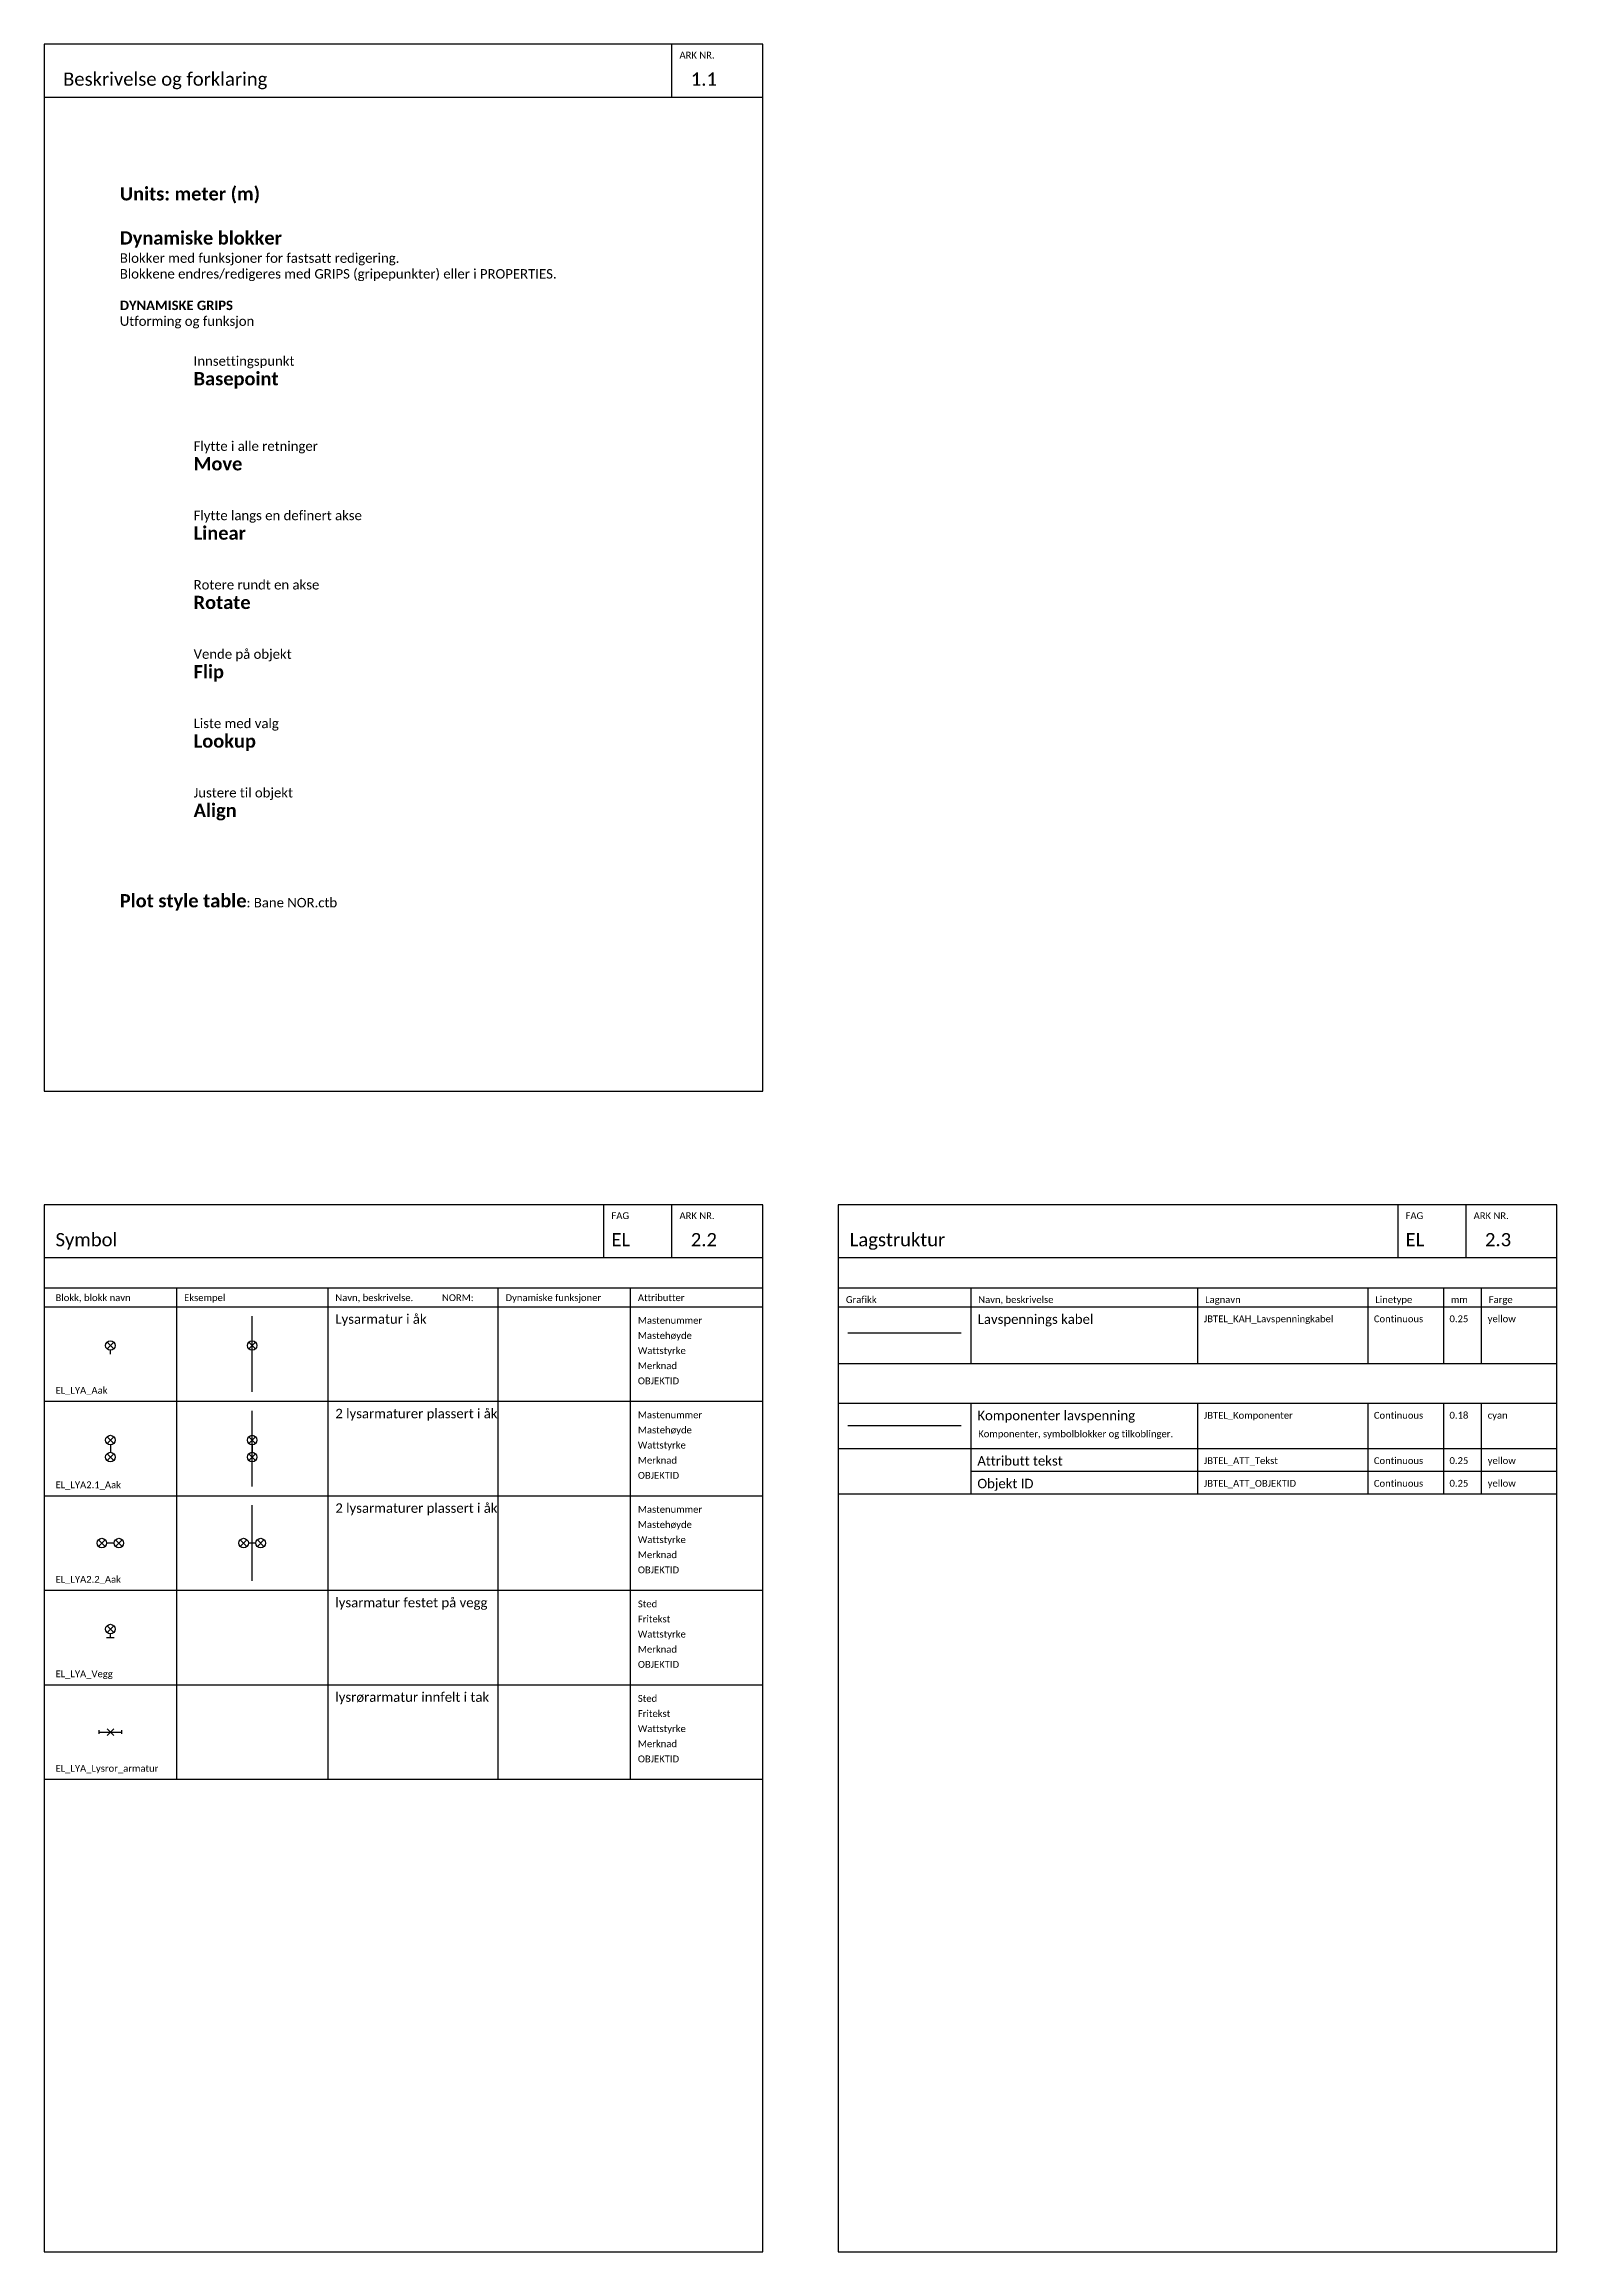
# Model space of a CAD drawing. Header units: metres. Extents: x -120 to 610, y -1213 to 277.
# Drawn here: x 210 to 610, y -307 to 277 of the extents above; entities that cross this region are included whole.
import ezdxf
from ezdxf.enums import TextEntityAlignment as Align

# ---------------------------------------------------------------- set-up
doc = ezdxf.new("R2010")
doc.units = ezdxf.units.M
for name, color, linetype in [('JBTEL_ATT_Objektid', 2, 'Continuous'), ('JBTEL_ATT_Tekst', 2, 'Continuous'), ('JBTEL_KAH_Lavspenningkabel', 2, 'Continuous'), ('JBTEL_Komponenter', 4, 'Continuous'), ('RAMME', 5, 'Continuous'), ('RAMME SYMBOLER', 4, 'Continuous'), ('RAMME TEKST', 7, 'Continuous')]:
    doc.layers.add(name, color=color, linetype=linetype)
doc.styles.add('Calibri', font='calibri.ttf')
doc.styles.add('ISO25', font='isocp.shx', dxfattribs={"width": 0.9, "height": 2.5})
doc.styles.get("Standard").update_dxf_attribs({"font": 'txt.shx'})

# ---------------------------------------------------------------- blocks, each defined once
blk = doc.blocks.new('EL_LYA_Lysror_armatur')
for p, q in [((-3, -0.5), (-3, 0.5)), ((-3, 0), (3, 0)), ((0.88, -0.88), (-0.88, 0.88)), ((-0.88, -0.88), (0.88, 0.88)), ((3, -0.5), (3, 0.5))]:
    blk.add_line(p, q)
at = {"layer": 'JBTEL_ATT_Objektid', "style": 'ISO25'}
blk.add_attdef('OBJEKTID', text='', height=2.5, dxfattribs=at).set_placement((0, -22.5), align=Align.CENTER)
at = {"layer": 'JBTEL_ATT_Tekst', "style": 'ISO25'}
for tag, p in [('STED', (0, -6.5)), ('FRITEKST', (0, -10.5)), ('WATTSTYRKE', (0, -14.5)), ('MERKNADER', (0, -18.5))]:
    blk.add_attdef(tag, text='', height=2.5, dxfattribs=at).set_placement(p, align=Align.CENTER)
blk = doc.blocks.new('EL_LYA_Vegg')
for p, q in [((-1, 0), (1, 0)), ((0.88, 1.37), (-0.88, 3.13)), ((-0.88, 1.37), (0.88, 3.13)), ((0, 0), (0, 1))]:
    blk.add_line(p, q)
blk.add_circle((0, 2.25), 1.25)
at = {"layer": 'JBTEL_ATT_Objektid', "style": 'ISO25'}
blk.add_attdef('OBJEKTID', text='', height=2.5, dxfattribs=at).set_placement((0, -22.5), align=Align.CENTER)
at = {"layer": 'JBTEL_ATT_Tekst', "style": 'ISO25'}
for tag, p in [('STED', (0, -6.5)), ('FRITEKST', (0, -10.5)), ('WATTSTYRKE', (0, -14.5)), ('MERKNADER', (0, -18.5))]:
    blk.add_attdef(tag, text='', height=2.5, dxfattribs=at).set_placement(p, align=Align.CENTER)
blk = doc.blocks.new('EL_LYA2.2_Aak')
for p, q in [((-3.13, -0.88), (-1.37, 0.88)), ((-3.13, 0.88), (-1.37, -0.88)), ((1, 0), (-1, 0)), ((1.37, -0.88), (3.13, 0.88)), ((1.37, 0.88), (3.13, -0.88))]:
    blk.add_line(p, q)
for centre in [(-2.25, 0), (2.25, 0)]:
    blk.add_circle(centre, 1.25)
at = {"layer": 'JBTEL_ATT_Objektid', "style": 'ISO25'}
blk.add_attdef('OBJEKTID', text='', height=2.5, dxfattribs=at).set_placement((0, -24.5), align=Align.CENTER)
at = {"layer": 'JBTEL_ATT_Tekst', "style": 'ISO25'}
for tag, p in [('MASTEHOYDE', (0, -12.5)), ('MASTENR', (0, -8.5)), ('WATTSTYRKE', (0, -16.5)), ('MERKNADER', (0, -20.5))]:
    blk.add_attdef(tag, text='', height=2.5, dxfattribs=at).set_placement(p, align=Align.CENTER)
blk = doc.blocks.new('EL_LYA2.1_Aak')
for p, q in [((0.88, 1.37), (-0.88, 3.13)), ((-0.88, 1.37), (0.88, 3.13)), ((0, 1), (0, -1)), ((0.88, -3.13), (-0.88, -1.37)), ((-0.88, -3.13), (0.88, -1.37))]:
    blk.add_line(p, q)
for centre in [(0, 2.25), (0, -2.25)]:
    blk.add_circle(centre, 1.25)
at = {"layer": 'JBTEL_ATT_Objektid', "style": 'ISO25'}
blk.add_attdef('OBJEKTID', text='', height=2.5, dxfattribs=at).set_placement((0, -24.5), align=Align.CENTER)
at = {"layer": 'JBTEL_ATT_Tekst', "style": 'ISO25'}
for tag, p in [('MASTEHOYDE', (0, -12.5)), ('MASTENR', (0, -8.5)), ('WATTSTYRKE', (0, -16.5)), ('MERKNADER', (0, -20.5))]:
    blk.add_attdef(tag, text='', height=2.5, dxfattribs=at).set_placement(p, align=Align.CENTER)
blk = doc.blocks.new('EL_LYA_Aak')
for p, q in [((0.88, 1.37), (-0.88, 3.13)), ((-0.88, 1.37), (0.88, 3.13)), ((0, 0), (0, 1))]:
    blk.add_line(p, q)
blk.add_circle((0, 2.25), 1.25)
at = {"layer": 'JBTEL_ATT_Objektid', "style": 'ISO25'}
blk.add_attdef('OBJEKTID', text='', height=2.5, dxfattribs=at).set_placement((0, -22.5), align=Align.CENTER)
at = {"layer": 'JBTEL_ATT_Tekst', "style": 'ISO25'}
for tag, p in [('MASTENR', (0, -6.5)), ('MASTEHOYDE', (0, -10.5)), ('WATTSTYRKE', (0, -14.5)), ('MERKNADER', (0, -18.5))]:
    blk.add_attdef(tag, text='', height=2.5, dxfattribs=at).set_placement(p, align=Align.CENTER)

msp = doc.modelspace()

# ---------------------------------------------------------------- linework, layer by layer
at = {"layer": 'JBTEL_KAH_Lavspenningkabel'}
msp.add_line((452.5, -64), (422.5, -64), dxfattribs=at)
at = {"layer": 'JBTEL_Komponenter', "ltscale": 5}
for p, q in [((265, -79.5), (265, -59.5)), ((265, -104.5), (265, -84.5)), ((452.5, -88.51), (422.5, -88.51)), ((265, -129.5), (265, -109.5))]:
    msp.add_line(p, q, dxfattribs=at)
at = {"layer": 'RAMME'}
for p, q in [((210, -44), (400, -44)), ((420, -44), (610, -44))]:
    msp.add_line(p, q, dxfattribs=at)
for points in [[(400, 277), (210, 277), (210, 0), (400, 0)], [(400, -30), (210, -30), (210, -307), (400, -307)], [(420, -307), (610, -307), (610, -30), (420, -30)]]:
    msp.add_lwpolyline(points, close=True, dxfattribs=at)
msp.add_lwpolyline([(210, 263), (400, 263)], dxfattribs=at)
at = {"layer": 'RAMME SYMBOLER'}
for p, q in [((376, 263), (376, 277)), ((358, -44), (358, -30)), ((376, -44), (376, -30)), ((568, -44), (568, -30)), ((586, -44), (586, -30)), ((210, -52), (400, -52)), ((245, -52), (245, -182)), ((285, -52), (285, -182)), ((330, -52), (330, -182)), ((365, -52), (365, -182)), ((420, -52), (610, -52)), ((455, -52), (455, -72)), ((515, -52), (515, -72)), ((560, -52), (560, -72)), ((580, -52), (580, -72)), ((590, -52), (590, -72)), ((210, -57), (400, -57)), ((420, -57), (610, -57)), ((420, -72), (610, -72)), ((210, -82), (400, -82)), ((420, -82.51), (610, -82.51)), ((455, -82.51), (455, -106.51)), ((515, -82.51), (515, -106.51)), ((560, -82.51), (560, -106.51)), ((580, -82.51), (580, -106.51)), ((590, -82.51), (590, -106.51)), ((420, -94.51), (610, -94.51)), ((455, -100.51), (610, -100.51)), ((210, -107), (400, -107)), ((420, -106.51), (610, -106.51)), ((210, -132), (400, -132)), ((210, -157), (400, -157)), ((210, -182), (400, -182))]:
    msp.add_line(p, q, dxfattribs=at)

# ---------------------------------------------------------------- block references
at = {"layer": 'JBTEL_Komponenter'}
for name, p in [('EL_LYA_Aak', (227.5, -69.5)), ('EL_LYA_Aak', (265, -69.5)), ('EL_LYA2.1_Aak', (227.5, -94.5)), ('EL_LYA2.1_Aak', (265, -94.5)), ('EL_LYA2.2_Aak', (227.5, -119.5)), ('EL_LYA2.2_Aak', (265, -119.5)), ('EL_LYA_Vegg', (227.5, -144.5)), ('EL_LYA_Lysror_armatur', (227.5, -169.5))]:
    msp.add_blockref(name, p, dxfattribs=at)

# ---------------------------------------------------------------- texts
at = {"layer": 'RAMME TEKST', "linetype": 'ByBlock', "style": 'Calibri'}
for s, height, p in [('ARK NR.', 1.8, (378, 273.2)), ('Beskrivelse og forklaring', 3.5, (215, 266)), ('1.1', 3.5, (381, 266)), ('FAG', 1.8, (360, -33.8)), ('ARK NR.', 1.8, (378, -33.8)), ('FAG', 1.8, (570, -33.8)), ('ARK NR.', 1.8, (588, -33.8)), ('Symbol', 3.5, (213, -41)), ('EL', 3.5, (360, -41)), ('2.2', 3.5, (381, -41)), ('Lagstruktur ', 3.5, (423, -41)), ('EL', 3.5, (570, -41)), ('2.3', 3.5, (591, -41)), ('Blokk, blokk navn', 1.8, (213, -55.5)), ('Eksempel', 1.8, (247, -55.5)), ('Navn, beskrivelse.            NORM: ', 1.8, (287, -55.5)), ('Dynamiske funksjoner', 1.8, (332, -55.5)), ('Attributter', 1.8, (367, -55.5)), ('Grafikk', 1.8, (422, -56)), ('Navn, beskrivelse', 1.8, (457, -56)), ('Lagnavn', 1.8, (517, -56)), ('Linetype', 1.8, (562, -56)), ('mm', 1.8, (581.98, -56)), ('Farge', 1.8, (592, -56)), ('JBTEL_KAH_Lavspenningkabel', 1.8, (516.66, -61.09)), ('Continuous', 1.8, (561.62, -61.09)), ('0.25', 1.8, (581.62, -61.08)), ('yellow', 1.8, (591.72, -61.08)), ('EL_LYA_Aak', 1.8, (213, -80)), ('JBTEL_Komponenter', 1.8, (516.66, -86.61)), ('Continuous', 1.8, (561.62, -86.61)), ('0.18', 1.8, (581.62, -86.59)), ('cyan', 1.8, (591.72, -86.59)), ('Komponenter, symbolblokker og tilkoblinger.  ', 1.8, (457, -91.51)), ('JBTEL_ATT_Tekst', 1.8, (516.66, -98.61)), ('Continuous', 1.8, (561.62, -98.61)), ('0.25', 1.8, (581.62, -98.59)), ('yellow', 1.8, (591.72, -98.59)), ('EL_LYA2.1_Aak', 1.8, (213, -105)), ('JBTEL_ATT_OBJEKTID', 1.8, (516.66, -104.61)), ('Continuous', 1.8, (561.62, -104.61)), ('0.25', 1.8, (581.62, -104.59)), ('yellow', 1.8, (591.72, -104.59)), ('EL_LYA2.2_Aak', 1.8, (213, -130)), ('EL_LYA_Vegg', 1.8, (213, -155)), ('EL_LYA_Lysror_armatur ', 1.8, (213, -180))]:
    msp.add_text(s, height=height, dxfattribs=at).set_placement(p)
at = {"layer": 'RAMME TEKST', "style": 'Calibri'}
for s, height, p in [('Mastenummer', 1.8, (367, -61.5)), ('Mastehøyde', 1.8, (367, -65.5)), ('Lavspennings kabel', 2.5, (456.86, -61.54)), ('Wattstyrke', 1.8, (367, -69.5)), ('OBJEKTID', 1.8, (367, -77.5)), ('Merknad', 1.8, (367, -73.5)), ('Mastenummer', 1.8, (367, -86.5)), ('Komponenter lavspenning', 2.5, (456.77, -87.01)), ('Wattstyrke', 1.8, (367, -94.5)), ('Mastehøyde', 1.8, (367, -90.5)), ('Merknad', 1.8, (367, -98.5)), ('Attributt tekst', 2.5, (456.77, -99.01)), ('OBJEKTID', 1.8, (367, -102.5)), ('Objekt ID', 2.5, (456.77, -105.01)), ('Mastenummer', 1.8, (367, -111.5)), ('Mastehøyde', 1.8, (367, -115.5)), ('Wattstyrke', 1.8, (367, -119.5)), ('Merknad', 1.8, (367, -123.5)), ('OBJEKTID', 1.8, (367, -127.5)), ('Sted', 1.8, (367, -136.5)), ('Fritekst', 1.8, (367, -140.5)), ('Wattstyrke', 1.8, (367, -144.5)), ('OBJEKTID', 1.8, (367, -152.5)), ('Merknad', 1.8, (367, -148.5)), ('Sted', 1.8, (367, -161.5)), ('Wattstyrke', 1.8, (367, -169.5)), ('Fritekst', 1.8, (367, -165.5)), ('Merknad', 1.8, (367, -173.5)), ('OBJEKTID', 1.8, (367, -177.5))]:
    msp.add_text(s, height=height, dxfattribs=at).set_placement(p)
at = {"layer": 'RAMME TEKST', "char_height": 2.5, "attachment_point": 1}
for s, width, insert in [('{\\fCalibri|b1|i0|c0|p34;\\H1.4x;Units: meter (m)\\P\\PDynamiske blokker \\P\\fCalibri|b0|i0|c0|p34;\\H0.71428x;Blokker med funksjoner for fastsatt redigering. \\PBlokkene endres/redigeres med GRIPS (gripepunkter) eller i PROPERTIES.\\P\\P\\fCalibri|b1|i0|c0|p34;\\H1.00001x;DYNAMISKE GRIPS \\P\\fCalibri|b0|i0|c0|p34;Utforming og funksjon}', 150, (230, 239.16)), ('{\\fCalibri|b0|i0|c0|p34;Innsettingspunkt \\P\\fCalibri|b1|i0|c0|p34;\\H1.4x;Basepoint\\P\\H0.71429x;\\P\\P\\P\\fCalibri|b0|i0|c0|p34;Flytte i alle retninger \\P\\fCalibri|b1|i0|c0|p34;\\H1.39999x;Move\\P\\H0.71429x;\\P\\P\\fCalibri|b0|i0|c0|p34;Flytte langs en definert akse \\P\\fCalibri|b1|i0|c0|p34;\\H1.39999x;Linear\\P\\H0.71429x;\\P\\P\\fCalibri|b0|i0|c0|p34;Rotere rundt en akse \\P\\fCalibri|b1|i0|c0|p34;\\H1.39999x;Rotate\\P\\H0.71429x;\\P\\P\\fCalibri|b0|i0|c0|p34;Vende på objekt \\P\\fCalibri|b1|i0|c0|p34;\\H1.39999x;Flip\\P\\H0.71429x;\\P\\P\\fCalibri|b0|i0|c0|p34;Liste med valg\\P\\fCalibri|b1|i0|c0|p34;\\H1.39999x;Lookup\\P\\H0.71429x;\\P\\P\\fCalibri|b0|i0|c0|p34;Justere til objekt \\P\\fCalibri|b1|i0|c0|p34;\\H1.39999x;Align}', 55.0824, (249.52, 194.42)), ('{\\fCalibri|b0|i0|c0|p34;\\H1.00001x;\\P\\H1.4x;\\P\\fCalibri|b1|i0|c0|p34;Plot style table\\fCalibri|b0|i0|c0|p34;\\H0.71429x;: Bane NOR.ctb}', 150, (230, 62.16))]:
    msp.add_mtext_dynamic_manual_height_columns(s, width=width, gutter_width=12.5, heights=[0], dxfattribs=dict(at, insert=insert))
at = {"layer": 'RAMME TEKST', "linetype": 'ByBlock', "char_height": 2.5, "attachment_point": 1, "style": 'Calibri'}
for s, insert in [('Lysarmatur i åk', (287, -59)), ('2 lysarmaturer plassert i åk', (287, -84)), ('2 lysarmaturer plassert i åk', (287, -109)), ('lysarmatur festet på vegg', (287, -134)), ('{\\W1;lysrørarmatur innfelt i tak}', (287, -159))]:
    msp.add_mtext_dynamic_manual_height_columns(s, width=46, gutter_width=6.5, heights=[0], dxfattribs=dict(at, insert=insert))

doc.saveas('drawing.dxf')
